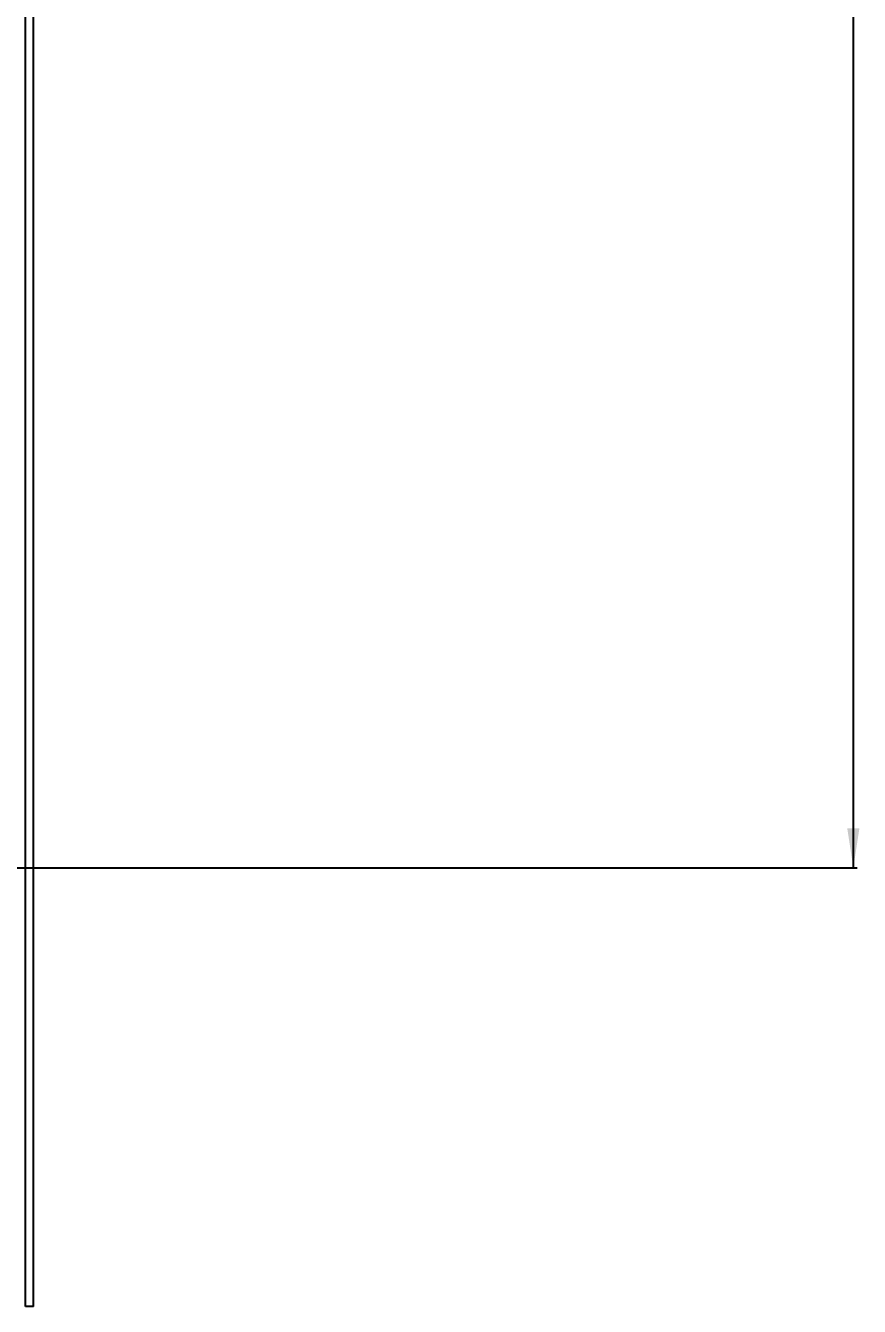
# Model space of a CAD drawing. Header units: millimetres. Extents: x -683 to 1834, y -1447 to 974.
# Drawn here: x 1621.8 to 1833.8, y -1180.5 to -854.9 of the extents above; entities that cross this region are included whole.
import ezdxf

# ---------------------------------------------------------------- set-up
doc = ezdxf.new("R2010")
doc.units = ezdxf.units.MM
doc.layers.add('FORMAT', color=7, linetype='Continuous')
doc.styles.add('SLDTEXTSTYLE0', font='TXT', dxfattribs={"width": 0.75})
doc.dimstyles.new('SLDDIMSTYLE0', dxfattribs={"dimtxt": 20, "dimasz": 10, "dimexe": 0, "dimexo": 0.0625, "dimgap": 5, "dimtad": 2, "dimdec": 1, "dimrnd": 1e-09, "dimzin": 12, "dimdsep": 46, "dimtxsty": 'SLDTEXTSTYLE0', "dimsah": 1, "dimcen": 0.09, "dimadec": 0, "dimazin": 3, "dimtfac": 1, "dimtofl": 0, "dimtmove": 0, "dimatfit": 3, "dimfxl": 0, "dimfrac": 2, "dimtolj": 1, "dimtzin": 12, "dimarcsym": 0})

# ---------------------------------------------------------------- blocks, each defined once
blk = doc.blocks.new('_D_8')
at = {"layer": 'FORMAT'}
for p, q in [((1615.77, 662.97), (1833.26, 662.97)), ((1832.26, 662.97), (1832.26, -1069.03)), ((1615.77, -1069.03), (1833.26, -1069.03))]:
    blk.add_line(p, q, dxfattribs=at)
for points in [[(1832.26, 662.97), (1830.72, 652.97), (1833.8, 652.97)], [(1832.26, -1069.03), (1833.8, -1059.03), (1830.72, -1059.03)]]:
    blk.add_solid(points, dxfattribs=at)
at = {"layer": 'FORMAT', "insert": (1806.48, -232.59), "char_height": 20, "attachment_point": 1, "rotation": 90, "style": 'SLDTEXTSTYLE0'}
blk.add_mtext('1732', dxfattribs=at)

msp = doc.modelspace()

# ---------------------------------------------------------------- linework, layer by layer
at = {"color": 7, "linetype": 'Continuous', "lineweight": 25}
for p, q in [((1621.76, -1180.53), (1621.76, 774.47)), ((1623.76, -1180.53), (1623.76, 774.47)), ((1623.76, -1180.53), (1621.76, -1180.53))]:
    msp.add_line(p, q, dxfattribs=at)

# ---------------------------------------------------------------- dimensions: what is measured, and where the dimension line sits
at = {"layer": 'FORMAT'}
dim = msp.add_linear_dim(base=(1832.26, -1069.03), p1=(1615.76, 662.97), p2=(1615.76, -1069.03), angle=90, dimstyle='SLDDIMSTYLE0', dxfattribs=at)
dim.commit()
dim.dimension.update_dxf_attribs({"geometry": '_D_8', "text_midpoint": (1832.26, -203.03), "dimtype": 160})

doc.saveas('drawing.dxf')
